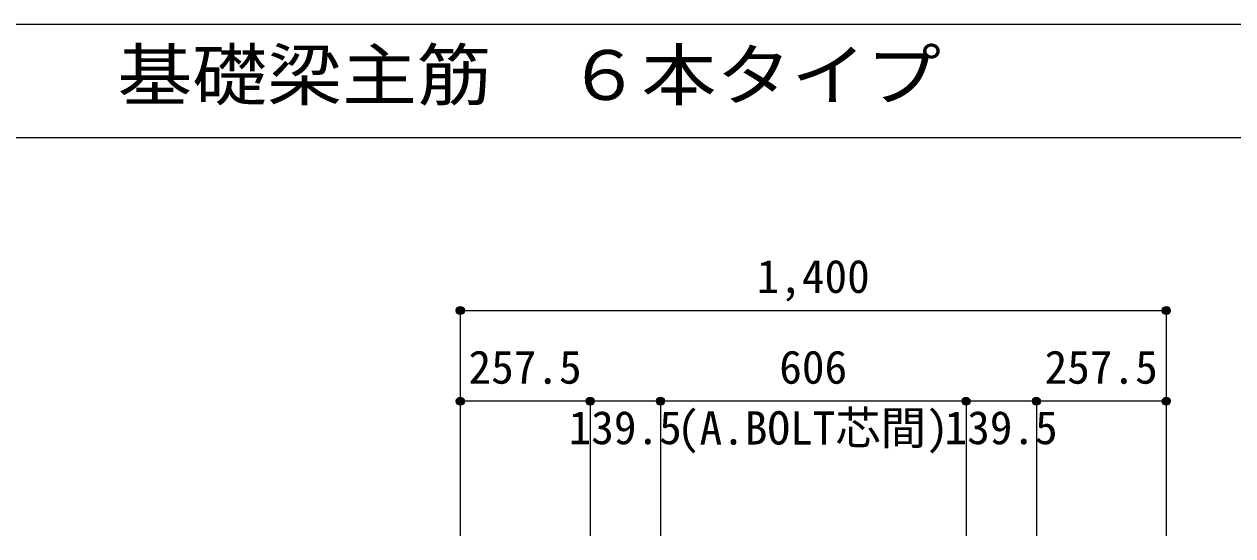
# Model space of a CAD drawing. Units: millimetres at full size, sheet at 1:30. Extents: x -5973 to 5954, y -4195 to 4201.
# Drawn here: x -1013 to 1384, y 3186 to 4201 of the extents above; entities that cross this region are included whole.
import ezdxf
from ezdxf.enums import TextEntityAlignment as Align

# ---------------------------------------------------------------- set-up
doc = ezdxf.new("R2010")
doc.units = ezdxf.units.MM
doc.header["$LTSCALE"] = 30
doc.header["$PDMODE"] = 32
doc.header["$PDSIZE"] = 15
for name, color, linetype in [('0-7_文字', 4, 'Continuous'), ('0-D_寸法', 4, 'Continuous'), ('6-7_文字', 7, 'Continuous'), ('F-0_枠', 6, 'Continuous')]:
    doc.layers.add(name, color=color, linetype=linetype)
doc.styles.add('ＭＳ ゴシック', font='')
doc.styles.get('ＭＳ ゴシック').set_extended_font_data('MS Gothic')

msp = doc.modelspace()

# ---------------------------------------------------------------- linework, layer by layer
at = {"layer": '0-D_寸法'}
for p, q in [((-147.56, 3633.07), (-147.56, 3453.07)), ((-147.56, 3633.07), (-147.56, 3453.07)), ((-147.56, 3633.07), (1252.44, 3633.07)), ((1252.44, 3633.07), (1252.44, 3186.03)), ((109.94, 3453.07), (-147.56, 3453.07)), ((-147.56, 3453.07), (-147.56, 3186.03)), ((249.44, 3453.07), (109.94, 3453.07)), ((109.94, 3453.07), (109.94, 3186.03)), ((855.44, 3453.07), (249.44, 3453.07)), ((249.44, 3453.07), (249.44, 3186.03)), ((994.94, 3453.07), (855.44, 3453.07)), ((855.44, 3453.07), (855.44, 3186.03)), ((1252.44, 3453.07), (994.94, 3453.07)), ((994.94, 3453.07), (994.94, 3186.03)), ((1252.44, 3453.07), (1252.44, 3186.03))]:
    msp.add_line(p, q, dxfattribs=at)
for centre, radius in [((-147.56, 3633.07), 8), ((-147.56, 3633.07), 7.2), ((-147.56, 3633.07), 6.4), ((-147.56, 3633.07), 5.6), ((-147.56, 3633.07), 4.8), ((-147.56, 3633.07), 4), ((-147.56, 3633.07), 3.2), ((-147.56, 3633.07), 2.4), ((-147.56, 3633.07), 1.6), ((-147.56, 3633.07), 0.8), ((1252.44, 3633.07), 8), ((1252.44, 3633.07), 7.2), ((1252.44, 3633.07), 6.4), ((1252.44, 3633.07), 5.6), ((1252.44, 3633.07), 4.8), ((1252.44, 3633.07), 4), ((1252.44, 3633.07), 3.2), ((1252.44, 3633.07), 2.4), ((1252.44, 3633.07), 1.6), ((1252.44, 3633.07), 0.8), ((-147.56, 3453.07), 8), ((-147.56, 3453.07), 7.2), ((-147.56, 3453.07), 6.4), ((-147.56, 3453.07), 5.6), ((-147.56, 3453.07), 4.8), ((-147.56, 3453.07), 4), ((-147.56, 3453.07), 3.2), ((-147.56, 3453.07), 2.4), ((-147.56, 3453.07), 1.6), ((-147.56, 3453.07), 0.8), ((109.94, 3453.07), 8), ((109.94, 3453.07), 7.2), ((109.94, 3453.07), 6.4), ((109.94, 3453.07), 5.6), ((109.94, 3453.07), 4.8), ((109.94, 3453.07), 4), ((109.94, 3453.07), 3.2), ((109.94, 3453.07), 2.4), ((109.94, 3453.07), 1.6), ((109.94, 3453.07), 0.8), ((249.44, 3453.07), 8), ((249.44, 3453.07), 7.2), ((249.44, 3453.07), 6.4), ((249.44, 3453.07), 5.6), ((249.44, 3453.07), 4.8), ((249.44, 3453.07), 4), ((249.44, 3453.07), 3.2), ((249.44, 3453.07), 2.4), ((249.44, 3453.07), 1.6), ((249.44, 3453.07), 0.8), ((855.44, 3453.07), 8), ((855.44, 3453.07), 7.2), ((855.44, 3453.07), 6.4), ((855.44, 3453.07), 5.6), ((855.44, 3453.07), 4.8), ((855.44, 3453.07), 4), ((855.44, 3453.07), 3.2), ((855.44, 3453.07), 2.4), ((855.44, 3453.07), 1.6), ((855.44, 3453.07), 0.8), ((994.94, 3453.07), 8), ((994.94, 3453.07), 7.2), ((994.94, 3453.07), 6.4), ((994.94, 3453.07), 5.6), ((994.94, 3453.07), 4.8), ((994.94, 3453.07), 4), ((994.94, 3453.07), 3.2), ((994.94, 3453.07), 2.4), ((994.94, 3453.07), 1.6), ((994.94, 3453.07), 0.8), ((1252.44, 3453.07), 8), ((1252.44, 3453.07), 7.2), ((1252.44, 3453.07), 6.4), ((1252.44, 3453.07), 5.6), ((1252.44, 3453.07), 4.8), ((1252.44, 3453.07), 4), ((1252.44, 3453.07), 3.2), ((1252.44, 3453.07), 2.4), ((1252.44, 3453.07), 1.6), ((1252.44, 3453.07), 0.8)]:
    msp.add_circle(centre, radius, dxfattribs=at)
at = {"layer": '0-D_寸法', "color": 7}
for p in [(-147.56, 3633.07), (-147.56, 3633.07), (1252.44, 3633.07), (-147.56, 3453.07), (-147.56, 3453.07), (109.94, 3453.07), (109.94, 3453.07), (249.44, 3453.07), (249.44, 3453.07), (855.44, 3453.07), (855.44, 3453.07), (994.94, 3453.07), (994.94, 3453.07), (1252.44, 3453.07), (1252.44, 3453.07)]:
    msp.add_point(p, dxfattribs=at)
at = {"layer": 'F-0_枠'}
msp.add_line((-5972.88, 4201.15), (5954.1, 4201.15), dxfattribs=at)
at = {"layer": 'F-0_枠', "color": 2}
msp.add_line((-5972.88, 3976.15), (3723.6, 3976.15), dxfattribs=at)

# ---------------------------------------------------------------- texts
at = {"layer": '0-7_文字', "style": 'ＭＳ ゴシック'}
msp.add_text('(A.BOLT芯間)', height=65.98, dxfattribs=at).set_placement((281.92, 3347.39), align=Align.BOTTOM_LEFT)
at = {"layer": '0-D_寸法', "style": 'ＭＳ ゴシック'}
for s, p in [('1,400', (439.94, 3648.07)), ('257.5', (-131.31, 3468.07)), ('606', (484.94, 3468.07)), ('257.5', (1011.19, 3468.07)), ('139.5', (67.19, 3348.07)), ('139.5', (812.69, 3348.07))]:
    msp.add_text(s, height=65.98, dxfattribs=at).set_placement(p, align=Align.BOTTOM_LEFT)
at = {"layer": '6-7_文字', "color": 2, "style": 'ＭＳ ゴシック', "width": 1.1}
msp.add_text('\u3000\u3000基礎梁主筋\u3000６本タイプ', height=98.97, dxfattribs=at).set_placement((-1124.64, 4021.15), align=Align.BOTTOM_LEFT)

doc.saveas('drawing.dxf')
